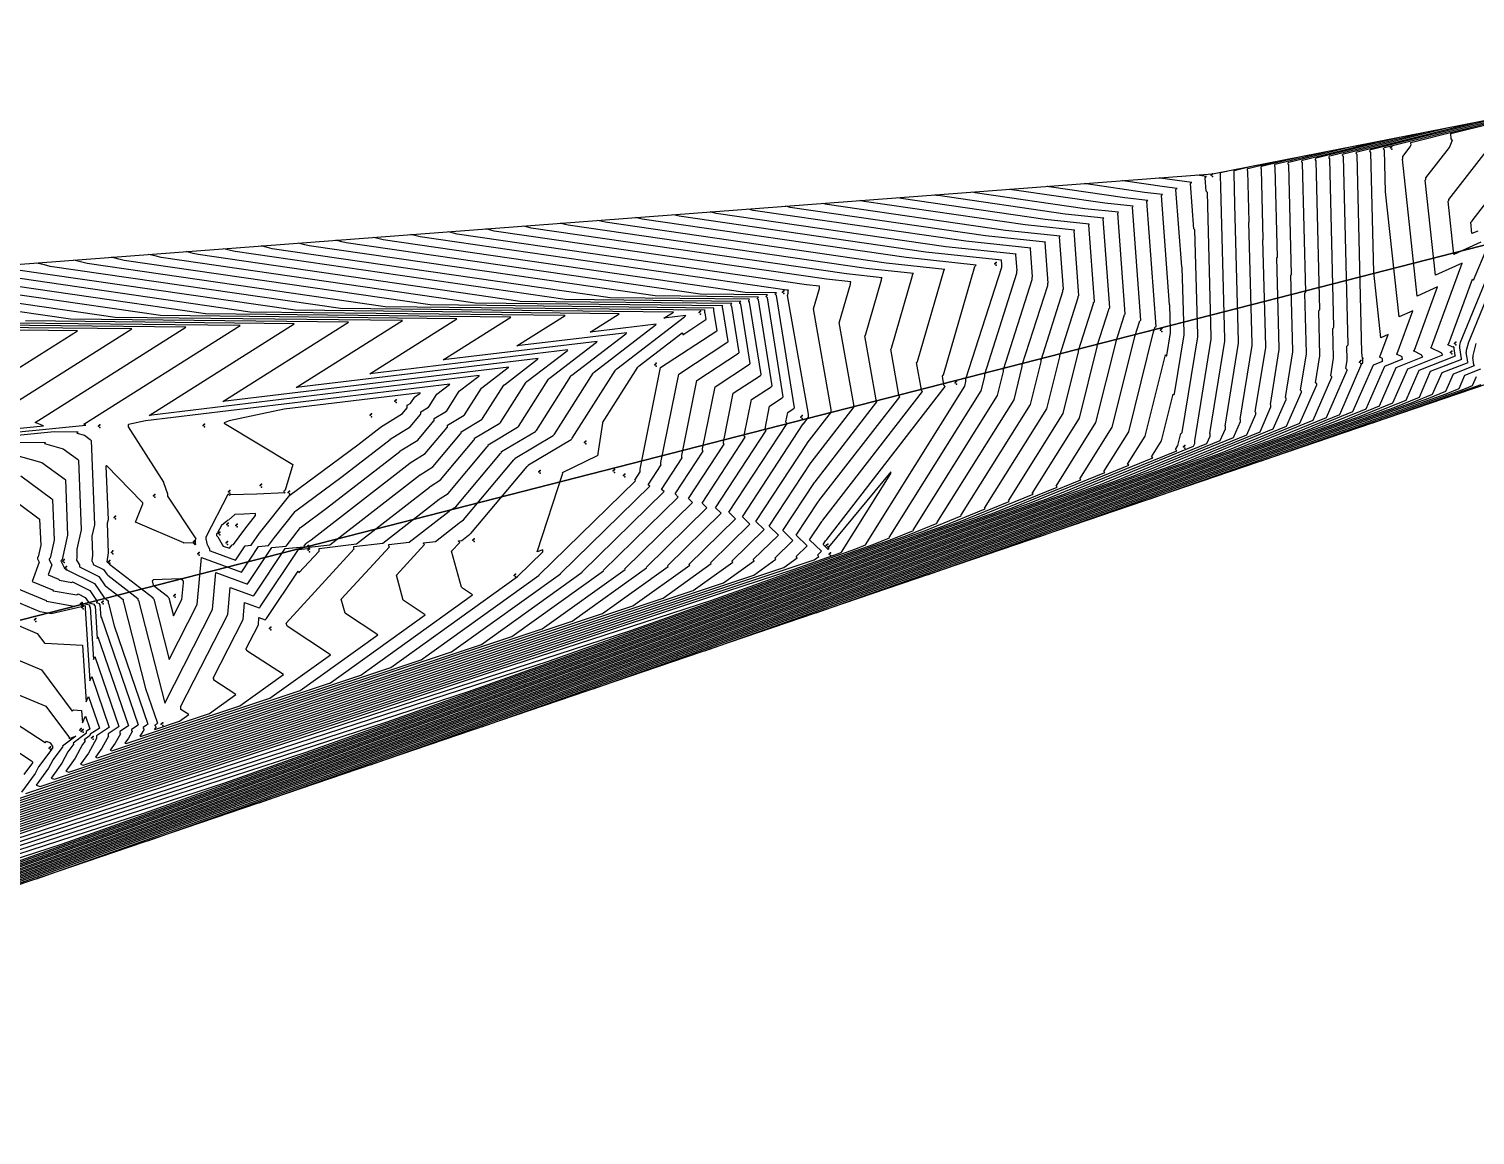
# Model space of a CAD drawing. Header units: metres. Extents: x 419582 to 423558, y 4805372 to 4807539.
# Drawn here: x 419815.3 to 420025.4, y 4805487.3 to 4805647.9 of the extents above; entities that cross this region are included whole.
import ezdxf

# ---------------------------------------------------------------- set-up
doc = ezdxf.new("R2010")
doc.units = ezdxf.units.M
for name, color, linetype in [('C-TINN', 4, 'Continuous'), ('C-TINN-BNDY', 110, 'Continuous'), ('C-TOPO-MAJR', 9, 'Continuous'), ('C-TOPO-MINR', 8, 'Continuous')]:
    doc.layers.add(name, color=color, linetype=linetype)

msp = doc.modelspace()

# ---------------------------------------------------------------- linework, layer by layer
at = {"color": 31, "lineweight": 30, "true_color": 0xffbd7a, "elevation": 1718.01}
msp.add_lwpolyline([(423449.83, 4807399.59), (423130.59, 4807500.11), (421950.92, 4806613), (421795.04, 4806430.99), (421305.02, 4806147.04), (421305.02, 4806147.04), (420630.08, 4805770.97), (419765.16, 4805549.54), (419617.36, 4805580.09)], dxfattribs=at)
at = {"layer": 'C-TINN', "color": 4, "linetype": 'Continuous', "lineweight": -3}
for p in [(420013.06, 4805630.64, 1542.53), (420013.16, 4805630.74, 1542.53), (420013.26, 4805630.84, 1542.53), (420013.26, 4805630.44, 1542.53), (419987.02, 4805626.66, 1529.42), (419987.12, 4805626.76, 1529.42), (419987.22, 4805626.86, 1529.42), (419987.22, 4805626.46, 1529.42), (419955.6, 4805613.8, 1514.65), (419955.7, 4805613.9, 1514.65), (419955.8, 4805614, 1514.65), (419955.8, 4805613.6, 1514.65), (419924.75, 4805609.66, 1507.86), (419924.85, 4805609.76, 1507.86), (419924.95, 4805609.86, 1507.86), (419924.95, 4805609.46, 1507.86), (419912.63, 4805606.7, 1498.5), (419912.73, 4805606.8, 1498.5), (419912.83, 4805606.9, 1498.5), (419912.83, 4805606.5, 1498.5), (419979.66, 4805604.18, 1525.37), (419979.76, 4805604.28, 1525.37), (419979.86, 4805604.38, 1525.37), (419979.86, 4805603.98, 1525.37), (420022.36, 4805602.23, 1545.4), (420022.46, 4805602.33, 1545.4), (420022.56, 4805602.43, 1545.4), (420022.56, 4805602.03, 1545.4), (420008.65, 4805599.63, 1539.9), (420008.75, 4805599.73, 1539.9), (420021.77, 4805600.91, 1544.44), (420021.87, 4805601.01, 1544.44), (420021.97, 4805601.11, 1544.44), (420021.97, 4805600.71, 1544.44), (419906.19, 4805599.14, 1499.76), (419906.29, 4805599.24, 1499.76), (419906.39, 4805599.34, 1499.76), (419906.39, 4805598.94, 1499.76), (420008.55, 4805599.53, 1539.9), (420008.75, 4805599.33, 1539.9), (419949.83, 4805596.53, 1514.5), (419949.93, 4805596.63, 1514.5), (419950.03, 4805596.73, 1514.5), (419950.03, 4805596.33, 1514.5), (419868.43, 4805593.84, 1488.19), (419868.53, 4805593.94, 1488.19), (419868.63, 4805594.04, 1488.19), (419868.63, 4805593.64, 1488.19), (419864.83, 4805591.79, 1488.11), (419864.93, 4805591.89, 1488.11), (419865.03, 4805591.99, 1488.11), (419865.03, 4805591.59, 1488.11), (419927.41, 4805591.54, 1507.72), (419927.51, 4805591.64, 1507.72), (419927.61, 4805591.74, 1507.72), (419927.61, 4805591.34, 1507.72), (419825.37, 4805590.22, 1490.33), (419825.47, 4805590.32, 1490.33), (419825.57, 4805590.42, 1490.33), (419825.57, 4805590.02, 1490.33), (419840.55, 4805590.31, 1489.12), (419840.65, 4805590.41, 1489.12), (419840.75, 4805590.51, 1489.12), (419840.75, 4805590.11, 1489.12), (419895.98, 4805587.84, 1498.76), (419896.08, 4805587.94, 1498.76), (419896.18, 4805588.04, 1498.76), (419896.18, 4805587.64, 1498.76), (419982.99, 4805587.21, 1528.34), (419983.09, 4805587.31, 1528.34), (419983.19, 4805587.41, 1528.34), (419983.19, 4805587.01, 1528.34), (419889.32, 4805583.57, 1498.86), (419889.42, 4805583.67, 1498.86), (419889.52, 4805583.77, 1498.86), (419889.52, 4805583.37, 1498.86), (419900.13, 4805583.71, 1499.32), (419900.23, 4805583.81, 1499.32), (419900.33, 4805583.91, 1499.32), (419900.33, 4805583.51, 1499.32), (419901.65, 4805583.06, 1499.27), (419901.75, 4805583.16, 1499.27), (419901.85, 4805583.26, 1499.27), (419901.85, 4805582.86, 1499.27), (419844.25, 4805580.69, 1489.09), (419844.35, 4805580.79, 1489.09), (419844.45, 4805580.89, 1489.09), (419848.85, 4805581.58, 1489.36), (419848.95, 4805581.68, 1489.36), (419849.05, 4805581.78, 1489.36), (419849.05, 4805581.38, 1489.36), (419853.12, 4805580.77, 1488.93), (419833.35, 4805580.11, 1490.19), (419833.45, 4805580.21, 1490.19), (419833.55, 4805580.31, 1490.19), (419833.55, 4805579.91, 1490.19), (419844.45, 4805580.49, 1489.09), (419852.92, 4805580.57, 1488.93), (419853.02, 4805580.67, 1488.93), (419853.12, 4805580.37, 1488.93), (419827.62, 4805576.94, 1489.56), (419827.72, 4805577.04, 1489.56), (419827.82, 4805577.14, 1489.56), (419827.82, 4805576.74, 1489.56), (419842.81, 4805574.62, 1487.79), (419842.91, 4805574.72, 1487.79), (419843.01, 4805574.82, 1487.79), (419843.01, 4805574.42, 1487.79), (419844.01, 4805575.94, 1487.88), (419844.11, 4805576.04, 1487.88), (419844.21, 4805576.14, 1487.88), (419844.21, 4805575.74, 1487.88), (419845.33, 4805575.79, 1487.5), (419845.43, 4805575.89, 1487.5), (419845.53, 4805575.99, 1487.5), (419845.53, 4805575.59, 1487.5), (419839.15, 4805573.43, 1490.03), (419839.25, 4805573.53, 1490.03), (419839.35, 4805573.63, 1490.03), (419839.35, 4805573.23, 1490.03), (419843.92, 4805573.25, 1487.67), (419844.02, 4805573.35, 1487.67), (419844.12, 4805573.45, 1487.67), (419844.12, 4805573.05, 1487.67), (419855.65, 4805572.7, 1492.18), (419855.75, 4805572.8, 1492.18), (419855.85, 4805572.9, 1492.18), (419855.85, 4805572.5, 1492.18), (419855.93, 4805572.29, 1493.73), (419856.03, 4805572.39, 1493.73), (419879.73, 4805573.66, 1498.41), (419879.83, 4805573.76, 1498.41), (419879.93, 4805573.86, 1498.41), (419879.93, 4805573.46, 1498.41), (419931.1, 4805572.88, 1514.24), (419931.2, 4805572.98, 1514.24), (419931.3, 4805573.08, 1514.24), (419931.3, 4805572.68, 1514.24), (419820.18, 4805570.63, 1492.82), (419820.28, 4805570.73, 1492.82), (419820.38, 4805570.83, 1492.82), (419820.38, 4805570.43, 1492.82), (419826.81, 4805570.52, 1489.9), (419826.91, 4805570.62, 1489.9), (419827.01, 4805570.72, 1489.9), (419827.01, 4805570.32, 1489.9), (419827.27, 4805571.89, 1489.78), (419827.37, 4805571.99, 1489.78), (419827.47, 4805572.09, 1489.78), (419827.47, 4805571.69, 1489.78), (419839.78, 4805571.68, 1489.84), (419839.88, 4805571.78, 1489.84), (419839.98, 4805571.88, 1489.84), (419839.98, 4805571.48, 1489.84), (419855.83, 4805572.19, 1493.73), (419856.03, 4805571.99, 1493.73), (419931.51, 4805571.62, 1513.54), (419931.61, 4805571.72, 1513.54), (419931.71, 4805571.82, 1513.54), (419931.71, 4805571.42, 1513.54), (419820.51, 4805569.65, 1492.94), (419820.61, 4805569.75, 1492.94), (419820.71, 4805569.85, 1492.94), (419820.71, 4805569.45, 1492.94), (419885.76, 4805568.54, 1498.91), (419885.86, 4805568.64, 1498.91), (419885.96, 4805568.74, 1498.91), (419885.96, 4805568.34, 1498.91), (419822.77, 4805564.42, 1495.71), (419822.87, 4805564.52, 1495.71), (419822.92, 4805563.88, 1497.44), (419822.97, 4805564.62, 1495.71), (419822.97, 4805564.22, 1495.71), (419823.02, 4805563.98, 1497.44), (419823.12, 4805564.08, 1497.44), (419825.84, 4805564.6, 1493.35), (419825.94, 4805564.7, 1493.35), (419826.04, 4805564.8, 1493.35), (419826.04, 4805564.4, 1493.35), (419836.32, 4805565.58, 1488.57), (419836.42, 4805565.68, 1488.57), (419836.52, 4805565.78, 1488.57), (419836.52, 4805565.38, 1488.57), (419816.06, 4805562.07, 1497.67), (419816.16, 4805562.17, 1497.67), (419816.26, 4805562.27, 1497.67), (419816.26, 4805561.87, 1497.67), (419823.12, 4805563.68, 1497.44), (419850.19, 4805560.85, 1494.72), (419850.29, 4805560.95, 1494.72), (419850.39, 4805561.05, 1494.72), (419850.39, 4805560.65, 1494.72), (419834.69, 4805547.15, 1491.45), (419822.67, 4805546.09, 1499.28), (419822.77, 4805546.19, 1499.28), (419822.87, 4805546.29, 1499.28), (419822.87, 4805545.89, 1499.28), (419822.96, 4805545.96, 1499.67), (419823.06, 4805546.06, 1499.67), (419823.16, 4805546.16, 1499.67), (419823.16, 4805545.76, 1499.67), (419824.47, 4805545.07, 1497.29), (419824.57, 4805545.17, 1497.29), (419834.49, 4805546.95, 1491.45), (419834.59, 4805547.05, 1491.45), (419834.69, 4805546.75, 1491.45), (419818.19, 4805543.45, 1501.11), (419818.29, 4805543.55, 1501.11), (419818.39, 4805543.65, 1501.11), (419818.39, 4805543.25, 1501.11), (419824.37, 4805544.97, 1497.29), (419824.57, 4805544.77, 1497.29)]:
    msp.add_point(p, dxfattribs=at)
at = {"layer": 'C-TINN-BNDY', "color": 110, "linetype": 'Continuous', "lineweight": -3, "flags": 128}
msp.add_lwpolyline([(420029.12, 4805597.02), (419709.39, 4805488.05), (419650.8, 4805487.27), (419650.8, 4805487.27), (419649.4, 4805487.73), (419632.17, 4805498.3), (419631.97, 4805498.5), (419603.66, 4805571.39), (419596.9, 4805589.66), (419600.88, 4805595.23), (419600.98, 4805595.33), (419601.08, 4805595.43), (419605.58, 4805596.63), (419616.57, 4805598.77), (419987.22, 4805626.86), (420067.42, 4805642.58)], dxfattribs=at)
at = {"layer": 'C-TOPO-MAJR', "color": 9, "linetype": 'Continuous', "lineweight": -3, "flags": 128}
for points, elevation in [([(419832.52, 4805530.02), (419998.47, 4805588.96), (420005.68, 4805591.91), (420008.92, 4805599.31), (420009.04, 4805599.36), (420009.04, 4805599.36), (420009.04, 4805599.76), (420009, 4805599.78), (420009, 4805599.78), (420009, 4805599.78), (420009.11, 4805600.08), (420009.01, 4805600.03), (420008.92, 4805600.9), (420008.23, 4805629.67), (420008.07, 4805629.83), (420008.07, 4805629.91), (420008.15, 4805629.99), (420008.23, 4805630.07), (420025.08, 4805634.28)], 1540), ([(419751.62, 4805502.44), (419985.85, 4805585.65), (419996.04, 4805589.81), (419997.92, 4805594.11), (419997.92, 4805594.28), (419997.8, 4805594.39), (419998.87, 4805601.03), (419998.87, 4805601.17), (419998.58, 4805612.12), (419998.63, 4805612.17), (419998.68, 4805612.23), (419998.3, 4805628.15), (419998.22, 4805628.24), (419998.22, 4805628.47), (419998.26, 4805628.51), (419998.3, 4805628.55), (420007.19, 4805630.77)], 1535), ([(420026.21, 4805616.93), (420022.26, 4805615.15), (420021.42, 4805622.88), (420021.49, 4805622.94), (420021.55, 4805623.01), (420021.55, 4805623.15), (420027.3, 4805630.56)], 1545), ([(419737.58, 4805498.62), (419973.24, 4805582.33), (419986.39, 4805587.71), (419986.86, 4805588.78), (419986.86, 4805589.12), (419986.83, 4805589.15), (419989, 4805602.56), (419989, 4805602.83), (419988.4, 4805624.97), (419988.41, 4805624.98), (419988.41, 4805624.98), (419988.37, 4805626.64), (419988.36, 4805626.64), (419988.36, 4805627.03), (419988.37, 4805627.03), (419988.37, 4805627.04), (419989.3, 4805627.27)], 1530), ([(419796.55, 4805520.73), (419960.62, 4805579.02), (419971.57, 4805583.49), (419971.42, 4805583.65), (419975.04, 4805589.41), (419978.65, 4805603.91), (419978.65, 4805603.93), (419978.84, 4805604.51), (419978.84, 4805604.52), (419978.93, 4805604.62), (419979.03, 4805604.71), (419977.68, 4805622.87), (419977.75, 4805622.94), (419977.82, 4805623.01), (419974.45, 4805623.37), (419963.46, 4805624.97), (419963.35, 4805625), (419963.18, 4805625.04)], 1525), ([(419770.13, 4805515.09), (419855.52, 4805542.85), (419948.01, 4805575.7), (419954.18, 4805578.22), (419954.09, 4805578.31), (419963.13, 4805592.71), (419965.02, 4805600.3), (419965.02, 4805600.5), (419967.71, 4805608.9), (419967.71, 4805609.1), (419967.76, 4805609.15), (419967.81, 4805609.2), (419967.11, 4805618.59), (419967.14, 4805618.62), (419967.18, 4805618.66), (419960.01, 4805619.43), (419936.59, 4805622.83), (419936.34, 4805622.89), (419935.99, 4805622.98)], 1520), ([(419785.72, 4805522.37), (419883.5, 4805554.89), (419914.49, 4805564.96), (419935.39, 4805572.39), (419936.79, 4805572.96), (419936.77, 4805572.98), (419951.22, 4805596), (419951.39, 4805596.69), (419951.39, 4805597.07), (419956.58, 4805613.29), (419956.58, 4805613.68), (419956.58, 4805613.68), (419956.59, 4805613.69), (419956.54, 4805614.3), (419956.54, 4805614.3), (419956.54, 4805614.3), (419945.57, 4805615.49), (419909.71, 4805620.69), (419909.34, 4805620.79), (419908.8, 4805620.92)], 1515), ([(419796.12, 4805527.55), (419916.16, 4805567.47), (419920.64, 4805570.67), (419920.49, 4805570.83), (419924.15, 4805574.41), (419922.82, 4805575.71), (419928.83, 4805584.88), (419928.87, 4805584.92), (419928.9, 4805584.95), (419935.15, 4805593.02), (419935.08, 4805593.09), (419935.08, 4805593.35), (419932.97, 4805605.29), (419933, 4805605.33), (419933.03, 4805605.36), (419934.61, 4805610.83), (419934.61, 4805611.1), (419934.64, 4805611.13), (419934.67, 4805611.16), (419931.13, 4805611.55), (419882.83, 4805618.55), (419882.34, 4805618.68), (419881.62, 4805618.86)], 1510), ([(419806.51, 4805532.72), (419894.2, 4805561.88), (419905, 4805569.62), (419904.92, 4805569.71), (419913.76, 4805578.35), (419913.05, 4805579.04), (419919.32, 4805588.61), (419919.18, 4805588.75), (419919.18, 4805588.87), (419920.23, 4805594.07), (419923.11, 4805595.95), (419923.18, 4805596.02), (419923.25, 4805596.09), (419921.25, 4805608.56), (419921.11, 4805608.69), (419921.11, 4805608.82), (419921.18, 4805608.89), (419921.25, 4805608.96), (419906.25, 4805609.12), (419855.96, 4805616.41), (419855.33, 4805616.57), (419854.43, 4805616.8)], 1505), ([(419812.48, 4805551.72), (419817.7, 4805549.53), (419820.99, 4805545.13), (419821.11, 4805545.01), (419821.11, 4805544.85), (419822.07, 4805545.18), (419820.13, 4805543.75), (419820.19, 4805543.69), (419818.78, 4805541.82), (419818.08, 4805540.53), (419816.33, 4805538.09), (419816.91, 4805537.9), (419872.24, 4805556.3), (419889.37, 4805568.57), (419889.35, 4805568.58), (419903.37, 4805582.29), (419903.28, 4805582.37), (419904.08, 4805583.59), (419904.06, 4805583.61), (419904.06, 4805583.98), (419907.02, 4805598.72), (419915.2, 4805604.07), (419915.22, 4805604.08), (419915.23, 4805604.1), (419914.77, 4805606.97), (419914.74, 4805607.01), (419914.74, 4805607.34), (419914.76, 4805607.36), (419914.77, 4805607.37), (419873.57, 4805607.82), (419829.08, 4805614.27), (419828.33, 4805614.47), (419827.24, 4805614.74)], 1500), ([(419913.43, 4805557.59), (420011.08, 4805592.28), (420015.33, 4805594.01), (420017.23, 4805598.37), (420022.49, 4805600.44), (420022.47, 4805600.46), (420022.31, 4805601.48), (420022.31, 4805601.65), (420022.2, 4805601.76), (420022.16, 4805601.72), (420022.11, 4805601.68), (420021.37, 4805602.05), (420021.46, 4805602.14), (420021.56, 4805602.23), (420024.98, 4805611.55), (420025.11, 4805611.42), (420027.21, 4805616.34)], 1545), ([(419810.98, 4805581.03), (419816.76, 4805576.78), (419816.81, 4805576.72), (419816.97, 4805572.93), (419816.58, 4805571.25), (419816.53, 4805571.21), (419816.49, 4805571.16), (419816.49, 4805570.94), (419816.74, 4805570.48), (419815.75, 4805567.64), (419818.66, 4805566.44), (419818.77, 4805566.32), (419822.24, 4805565.71), (419822.32, 4805565.78), (419822.39, 4805565.86), (419823.44, 4805565.34), (419823.89, 4805564.67), (419823.86, 4805564.64), (419823.83, 4805564.61), (419824.74, 4805564.39), (419824.74, 4805564.23), (419824.86, 4805564.11), (419825.16, 4805559.36), (419825.29, 4805559.64), (419829.71, 4805546.72), (419829.65, 4805546.67), (419829.6, 4805546.61), (419828.46, 4805545.87), (419828.46, 4805545.62), (419828.54, 4805545.55), (419827.79, 4805544.17), (419827.07, 4805543.15), (419827.31, 4805543.08), (419850.28, 4805550.71), (419859.09, 4805557.02), (419852.77, 4805561.16), (419852.75, 4805561.18), (419852.63, 4805561.62), (419862.52, 4805572.39), (419862.46, 4805572.44), (419862.46, 4805572.73), (419866.66, 4805573.24), (419874.86, 4805579.6), (419874.93, 4805579.66), (419875, 4805579.73), (419876.16, 4805580.46), (419881.84, 4805587.21), (419881.9, 4805587.28), (419881.96, 4805587.34), (419881.96, 4805587.49), (419886.25, 4805590.05), (419886.32, 4805590.11), (419886.38, 4805590.17), (419890.74, 4805597.04), (419890.8, 4805597.1), (419890.86, 4805597.16), (419897.69, 4805602.4), (419897.76, 4805602.47), (419897.83, 4805602.53), (419875.45, 4805599.84), (419885.28, 4805606.04), (419840.89, 4805606.53), (419802.2, 4805612.14)], 1495), ([(419708.39, 4805578.87), (419823.54, 4805590.38), (419823.24, 4805590.51), (419845.93, 4805604.82), (419808.2, 4805605.23)], 1490), ([(419994.33, 4805585.16), (420023.7, 4805595.59), (420024.97, 4805596.12), (420025.54, 4805597.43)], 1550)]:
    msp.add_lwpolyline(points, dxfattribs=dict(at, elevation=elevation))
at = {"layer": 'C-TOPO-MAJR', "color": 9, "linetype": 'Continuous', "lineweight": -3, "elevation": 1490, "flags": 128}
msp.add_lwpolyline([(419874.52, 4805594.85), (419874.54, 4805594.87), (419876.35, 4805596.26), (419876.37, 4805596.28), (419876.39, 4805596.3), (419832.21, 4805590.98), (419829.71, 4805590.44), (419829.68, 4805590.42), (419829.66, 4805590.39), (419829.66, 4805590.1), (419834.79, 4805582.09), (419834.83, 4805582.05), (419835.4, 4805580.38), (419835.4, 4805580.04), (419839.51, 4805573.86), (419839.4, 4805573.65), (419839.4, 4805573.64), (419839.4, 4805573.64), (419839.4, 4805573.25), (419839.45, 4805573.02), (419839.43, 4805573), (419839.42, 4805572.99), (419839.25, 4805573.15), (419839.1, 4805573.27), (419837.75, 4805573.22), (419837.75, 4805573.27), (419830.73, 4805576.29), (419831.82, 4805578.95), (419831.82, 4805579.07), (419831.68, 4805579.21), (419826.53, 4805584.5), (419826.49, 4805584.46), (419826.45, 4805584.41), (419826.76, 4805576.62), (419826.64, 4805576.12), (419826.77, 4805571.81), (419826.59, 4805570.53), (419826.61, 4805570.5), (419826.61, 4805570.48), (419826.74, 4805570.42), (419826.79, 4805570.35), (419826.98, 4805570.16), (419833.24, 4805565.35), (419833.24, 4805565.23), (419833.38, 4805565.09), (419835.61, 4805556.33), (419839.7, 4805564.33), (419840.31, 4805571.13), (419846.13, 4805569.02), (419846.16, 4805569.05), (419846.19, 4805569.08), (419848.62, 4805572.72), (419850.08, 4805572.87), (419850.94, 4805574.05), (419853.95, 4805577.84), (419853.99, 4805577.88), (419854.02, 4805577.91), (419860.77, 4805582.91), (419867.73, 4805588.3), (419867.75, 4805588.32), (419867.76, 4805588.34), (419870.63, 4805590.14), (419872.14, 4805591.93), (419872.16, 4805591.95), (419872.17, 4805591.97), (419872.17, 4805592.3), (419873.31, 4805592.98), (419873.33, 4805593), (419873.35, 4805593.01), (419874.51, 4805594.84), (419874.52, 4805594.85)], close=True, dxfattribs=at)
at = {"layer": 'C-TOPO-MINR', "color": 8, "linetype": 'Continuous', "lineweight": -3, "flags": 128}
for points, elevation in [([(419864.89, 4805541.05), (420003.51, 4805590.29), (420009.54, 4805592.75), (420012.24, 4805598.93), (420014.86, 4805599.97), (420014.77, 4805600.06), (420014.77, 4805600.28), (420013.95, 4805600.68), (420013.98, 4805600.72), (420014.02, 4805600.76), (420016.31, 4805606.98), (420014.31, 4805606.08), (420012.35, 4805624.25), (420012.21, 4805630.28), (420012.02, 4805630.47), (420012.02, 4805630.49), (420012.11, 4805630.58), (420012.21, 4805630.68), (420032.24, 4805635.68)], 1542), ([(419881.07, 4805546.56), (420006.04, 4805590.95), (420011.47, 4805593.17), (420013.9, 4805598.75), (420017.78, 4805600.27), (420017.64, 4805600.41), (420017.64, 4805600.54), (420016.42, 4805601.14), (420016.48, 4805601.2), (420016.53, 4805601.25), (420019.9, 4805610.43), (420016.96, 4805609.1), (420014.81, 4805629), (420014.83, 4805629.01), (420014.84, 4805629.03), (420014.84, 4805629.38), (420015.93, 4805630.79), (420016.06, 4805631.1), (420016.07, 4805631.11), (420016.08, 4805631.12), (420016.01, 4805631.2), (420016, 4805631.43), (420035.82, 4805636.39)], 1543), ([(419897.25, 4805552.08), (420008.56, 4805591.62), (420013.4, 4805593.59), (420015.57, 4805598.56), (420020.69, 4805600.58), (420020.51, 4805600.76), (420020.51, 4805600.8), (420018.9, 4805601.59), (420018.97, 4805601.67), (420019.04, 4805601.74), (420023.5, 4805613.88), (420019.61, 4805612.13), (420018.12, 4805625.94), (420018.16, 4805625.98), (420018.2, 4805626.02), (420018.2, 4805626.26), (420021.62, 4805630.68), (420022.02, 4805631.66), (420022.05, 4805631.69), (420022.07, 4805631.71), (420021.87, 4805631.96), (420021.82, 4805632.7), (420039.4, 4805637.09)], 1544), ([(419816.34, 4805524.5), (419995.94, 4805588.3), (420003.75, 4805591.49), (420006.76, 4805598.37), (420006.76, 4805598.4), (420006.58, 4805598.59), (420006.77, 4805599.81), (420006.77, 4805599.83), (420006.72, 4805601.84), (420006.81, 4805601.93), (420006.9, 4805602.03), (420006.25, 4805629.37), (420006.1, 4805629.51), (420006.1, 4805629.62), (420006.18, 4805629.7), (420006.25, 4805629.77), (420021.5, 4805633.58)], 1539), ([(419848.71, 4805535.53), (420000.99, 4805589.63), (420007.61, 4805592.33), (420010.58, 4805599.12), (420011.95, 4805599.66), (420011.9, 4805599.71), (420011.9, 4805600.02), (420011.47, 4805600.23), (420011.49, 4805600.25), (420011.51, 4805600.27), (420012.71, 4805603.53), (420011.66, 4805603.06), (420010.64, 4805612.57), (420010.22, 4805629.98), (420010.04, 4805630.15), (420010.04, 4805630.2), (420010.13, 4805630.29), (420010.22, 4805630.38), (420028.66, 4805634.98)], 1541), ([(419767.8, 4805507.96), (419988.37, 4805586.31), (419997.97, 4805590.23), (420000.13, 4805595.17), (420000.13, 4805595.31), (419999.99, 4805595.44), (420000.85, 4805600.72), (420000.85, 4805600.83), (420000.61, 4805609.55), (420000.68, 4805609.61), (420000.74, 4805609.68), (420000.29, 4805628.46), (420000.19, 4805628.56), (420000.19, 4805628.76), (420000.24, 4805628.81), (420000.29, 4805628.86), (420010.77, 4805631.48)], 1536), ([(419783.98, 4805513.47), (419990.9, 4805586.97), (419999.9, 4805590.65), (420002.34, 4805596.24), (420002.34, 4805596.34), (420002.19, 4805596.49), (420002.82, 4805600.42), (420002.82, 4805600.5), (420002.65, 4805606.98), (420002.72, 4805607.05), (420002.79, 4805607.13), (420002.28, 4805628.76), (420002.16, 4805628.88), (420002.16, 4805629.05), (420002.22, 4805629.1), (420002.28, 4805629.16), (420014.35, 4805632.18)], 1537), ([(419800.16, 4805518.99), (419993.42, 4805587.64), (420001.82, 4805591.07), (420004.55, 4805597.31), (420004.55, 4805597.37), (420004.38, 4805597.54), (420004.8, 4805600.11), (420004.8, 4805600.16), (420004.68, 4805604.41), (420004.76, 4805604.49), (420004.85, 4805604.58), (420004.26, 4805629.06), (420004.13, 4805629.2), (420004.13, 4805629.33), (420004.2, 4805629.4), (420004.26, 4805629.46), (420017.93, 4805632.88)], 1538), ([(419719.26, 4805491.41), (419980.81, 4805584.32), (419992.18, 4805588.97), (419993.49, 4805591.98), (419993.49, 4805592.22), (419993.41, 4805592.3), (419994.93, 4805601.64), (419994.93, 4805601.83), (419994.51, 4805617.26), (419994.54, 4805617.29), (419994.57, 4805617.33), (419994.33, 4805627.55), (419994.28, 4805627.6), (419994.28, 4805627.89), (419994.3, 4805627.92), (419994.33, 4805627.95), (420000.03, 4805629.37)], 1533), ([(419735.44, 4805496.93), (419983.33, 4805584.99), (419994.11, 4805589.39), (419995.7, 4805593.04), (419995.7, 4805593.25), (419995.61, 4805593.34), (419996.9, 4805601.34), (419996.9, 4805601.5), (419996.54, 4805614.69), (419996.59, 4805614.73), (419996.63, 4805614.78), (419996.32, 4805627.85), (419996.25, 4805627.92), (419996.25, 4805628.18), (419996.28, 4805628.22), (419996.32, 4805628.25), (420003.61, 4805630.07)], 1534), ([(420025.75, 4805618.55), (420024.9, 4805618.17), (420024.73, 4805619.82), (420024.82, 4805619.91), (420024.91, 4805620), (420024.91, 4805620.03), (420032.99, 4805630.45)], 1546), ([(419713.99, 4805489.77), (419978.28, 4805583.66), (419990.25, 4805588.55), (419991.28, 4805590.91), (419991.28, 4805591.18), (419991.22, 4805591.25), (419992.95, 4805601.95), (419992.95, 4805602.17), (419992.47, 4805619.83), (419992.5, 4805619.85), (419992.52, 4805619.88), (419992.34, 4805627.24), (419992.31, 4805627.28), (419992.31, 4805627.6), (419992.32, 4805627.62), (419992.34, 4805627.64), (419996.45, 4805628.67)], 1532), ([(419725.78, 4805494.2), (419975.76, 4805583), (419988.32, 4805588.13), (419989.07, 4805589.84), (419989.07, 4805590.15), (419989.03, 4805590.2), (419990.98, 4805602.26), (419990.98, 4805602.5), (419990.44, 4805622.4), (419990.45, 4805622.42), (419990.47, 4805622.43), (419990.36, 4805626.94), (419990.33, 4805626.96), (419990.33, 4805627.32), (419990.35, 4805627.33), (419990.36, 4805627.34), (419992.87, 4805627.97)], 1531), ([(419749.37, 4805503.04), (419970.71, 4805581.67), (419984.46, 4805587.29), (419984.65, 4805587.71), (419984.65, 4805588.09), (419984.64, 4805588.1), (419987.03, 4805602.87), (419987.03, 4805603.17), (419986.46, 4805624.17), (419986.28, 4805624.35), (419986.13, 4805626.3), (419986.23, 4805626.4), (419986.33, 4805626.49), (419986.01, 4805626.53), (419984.96, 4805626.68), (419984.95, 4805626.68), (419984.94, 4805626.69)], 1529), ([(419761.17, 4805507.47), (419968.19, 4805581.01), (419982.01, 4805586.65), (419981.81, 4805586.85), (419982.18, 4805587.43), (419982.61, 4805589.15), (419982.63, 4805589.13), (419982.72, 4805589.22), (419982.81, 4805589.31), (419985.05, 4805603.17), (419985.05, 4805603.5), (419984.64, 4805618.72), (419984.51, 4805618.85), (419984.02, 4805625.44), (419984.11, 4805625.53), (419984.2, 4805625.62), (419983.12, 4805625.74), (419979.59, 4805626.25), (419979.55, 4805626.26), (419979.5, 4805626.27)], 1528), ([(419772.96, 4805511.89), (419965.67, 4805580.34), (419978.53, 4805585.6), (419978.35, 4805585.78), (419979.8, 4805588.09), (419981.49, 4805594.87), (419981.58, 4805594.78), (419981.63, 4805594.83), (419981.69, 4805594.89), (419983.08, 4805603.48), (419983.08, 4805603.84), (419982.82, 4805613.27), (419982.74, 4805613.35), (419981.9, 4805624.59), (419981.99, 4805624.67), (419982.07, 4805624.75), (419980.23, 4805624.95), (419974.21, 4805625.82), (419974.15, 4805625.84), (419974.06, 4805625.86)], 1527), ([(419784.75, 4805516.31), (419963.15, 4805579.68), (419975.05, 4805584.55), (419974.88, 4805584.71), (419977.42, 4805588.75), (419980.37, 4805600.58), (419980.52, 4805600.42), (419980.55, 4805600.44), (419980.57, 4805600.47), (419981.1, 4805603.79), (419981.1, 4805604.17), (419981, 4805607.81), (419980.97, 4805607.85), (419979.79, 4805623.73), (419979.87, 4805623.81), (419979.94, 4805623.88), (419977.34, 4805624.16), (419968.84, 4805625.4), (419968.75, 4805625.42), (419968.62, 4805625.45)], 1526), ([(419755.42, 4805508.54), (419820.14, 4805529.58), (419955.58, 4805577.69), (419964.62, 4805581.38), (419964.49, 4805581.51), (419970.27, 4805590.73), (419973.2, 4805602.47), (419973.2, 4805602.56), (419974.38, 4805606.26), (419974.38, 4805606.35), (419974.46, 4805606.43), (419974.54, 4805606.51), (419973.45, 4805621.16), (419973.51, 4805621.21), (419973.56, 4805621.27), (419968.68, 4805621.8), (419952.71, 4805624.11), (419952.55, 4805624.16), (419952.31, 4805624.21)], 1523), ([(419760.33, 4805510.72), (419831.93, 4805534), (419953.05, 4805577.03), (419961.14, 4805580.33), (419961.02, 4805580.45), (419967.89, 4805591.39), (419970.47, 4805601.75), (419970.47, 4805601.87), (419972.16, 4805607.14), (419972.16, 4805607.27), (419972.23, 4805607.34), (419972.3, 4805607.4), (419971.34, 4805620.3), (419971.39, 4805620.35), (419971.44, 4805620.4), (419965.79, 4805621.01), (419947.34, 4805623.69), (419947.15, 4805623.73), (419946.87, 4805623.8)], 1522), ([(419765.23, 4805512.9), (419843.73, 4805538.43), (419950.53, 4805576.37), (419957.66, 4805579.28), (419957.56, 4805579.38), (419965.51, 4805592.05), (419967.75, 4805601.02), (419967.75, 4805601.18), (419969.93, 4805608.02), (419969.93, 4805608.18), (419969.99, 4805608.24), (419970.05, 4805608.3), (419969.22, 4805619.44), (419969.27, 4805619.49), (419969.31, 4805619.53), (419962.9, 4805620.22), (419941.96, 4805623.26), (419941.74, 4805623.31), (419941.43, 4805623.39)], 1521), ([(419808.34, 4805525.16), (419958.1, 4805578.36), (419968.09, 4805582.44), (419967.95, 4805582.58), (419972.65, 4805590.07), (419975.93, 4805603.19), (419975.93, 4805603.24), (419976.61, 4805605.38), (419976.61, 4805605.43), (419976.7, 4805605.52), (419976.79, 4805605.61), (419975.56, 4805622.01), (419975.63, 4805622.08), (419975.69, 4805622.14), (419971.57, 4805622.59), (419958.09, 4805624.54), (419957.95, 4805624.58), (419957.75, 4805624.63)], 1524), ([(419775.03, 4805517.27), (419867.31, 4805547.27), (419945.49, 4805575.04), (419950.7, 4805577.17), (419950.63, 4805577.25), (419960.75, 4805593.36), (419962.3, 4805599.58), (419962.3, 4805599.81), (419965.48, 4805609.78), (419965.48, 4805610.02), (419965.52, 4805610.06), (419965.56, 4805610.1), (419964.99, 4805617.73), (419965.02, 4805617.76), (419965.05, 4805617.79), (419957.12, 4805618.64), (419931.21, 4805622.4), (419930.94, 4805622.47), (419930.56, 4805622.57)], 1519), ([(419781.56, 4805520.3), (419817.46, 4805532.24), (419890.9, 4805556.12), (419940.44, 4805573.71), (419943.75, 4805575.06), (419943.7, 4805575.11), (419955.98, 4805594.68), (419956.84, 4805598.14), (419956.84, 4805598.44), (419961.03, 4805611.53), (419961.03, 4805611.85), (419961.05, 4805611.87), (419961.07, 4805611.89), (419960.77, 4805616.01), (419960.78, 4805616.03), (419960.8, 4805616.05), (419951.35, 4805617.07), (419920.46, 4805621.55), (419920.14, 4805621.63), (419919.68, 4805621.74)], 1517), ([(419783.64, 4805521.34), (419850.48, 4805543.56), (419902.7, 4805560.54), (419937.92, 4805573.05), (419940.27, 4805574.01), (419940.23, 4805574.04), (419953.6, 4805595.34), (419954.12, 4805597.41), (419954.12, 4805597.76), (419958.8, 4805612.41), (419958.8, 4805612.76), (419958.82, 4805612.78), (419958.83, 4805612.79), (419958.65, 4805615.16), (419958.66, 4805615.17), (419958.67, 4805615.18), (419948.46, 4805616.28), (419915.08, 4805621.12), (419914.74, 4805621.21), (419914.24, 4805621.33)], 1516), ([(419784.43, 4805520.91), (419879.11, 4805551.69), (419942.96, 4805574.38), (419947.22, 4805576.12), (419947.16, 4805576.18), (419958.37, 4805594.02), (419959.57, 4805598.86), (419959.57, 4805599.13), (419963.26, 4805610.66), (419963.26, 4805610.93), (419963.29, 4805610.96), (419963.32, 4805610.99), (419962.88, 4805616.87), (419962.9, 4805616.89), (419962.93, 4805616.92), (419954.24, 4805617.86), (419925.83, 4805621.97), (419925.54, 4805622.05), (419925.12, 4805622.15)], 1518), ([(419787.8, 4805523.41), (419916.52, 4805566.21), (419926.28, 4805569.39), (419932.87, 4805571.72), (419933.31, 4805571.9), (419933.3, 4805571.91), (419940.49, 4805583.36), (419940.49, 4805583.56), (419931.44, 4805572.65), (419931.44, 4805572.39), (419931.41, 4805572.35), (419931.37, 4805572.32), (419931.24, 4805572.45), (419930.63, 4805573.04), (419930.97, 4805573.56), (419931.07, 4805573.66), (419931.16, 4805573.75), (419948.38, 4805595.96), (419948.19, 4805596.15), (419948.19, 4805596.18), (419947.96, 4805597.5), (419948.05, 4805597.6), (419948.14, 4805597.69), (419952.67, 4805613.38), (419952.67, 4805613.42), (419952.76, 4805613.51), (419952.85, 4805613.6), (419942.68, 4805614.7), (419904.33, 4805620.26), (419903.94, 4805620.37), (419903.37, 4805620.51)], 1514), ([(419789.88, 4805524.44), (419929.34, 4805570.82), (419930.02, 4805571.31), (419929.83, 4805571.5), (419930.39, 4805572.05), (419928.68, 4805573.71), (419930.44, 4805576.39), (419930.52, 4805576.47), (419930.6, 4805576.55), (419945.07, 4805595.23), (419944.91, 4805595.38), (419944.91, 4805595.47), (419944.21, 4805599.45), (419944.29, 4805599.53), (419944.36, 4805599.61), (419948.15, 4805612.75), (419948.15, 4805612.84), (419948.23, 4805612.92), (419948.3, 4805612.99), (419939.8, 4805613.91), (419898.96, 4805619.84), (419898.54, 4805619.94), (419897.93, 4805620.09)], 1513), ([(419791.96, 4805525.48), (419924.95, 4805569.7), (419926.89, 4805571.1), (419926.72, 4805571.27), (419928.31, 4805572.83), (419926.72, 4805574.37), (419929.9, 4805579.22), (419929.97, 4805579.29), (419930.03, 4805579.35), (419941.76, 4805594.49), (419941.64, 4805594.62), (419941.64, 4805594.76), (419940.46, 4805601.4), (419940.52, 4805601.46), (419940.59, 4805601.52), (419943.64, 4805612.11), (419943.64, 4805612.26), (419943.7, 4805612.32), (419943.76, 4805612.38), (419936.91, 4805613.12), (419893.58, 4805619.41), (419893.14, 4805619.52), (419892.49, 4805619.68)], 1512), ([(419794.04, 4805526.51), (419920.55, 4805568.58), (419923.77, 4805570.89), (419923.6, 4805571.05), (419926.23, 4805573.62), (419924.77, 4805575.04), (419929.37, 4805582.05), (419929.42, 4805582.1), (419929.47, 4805582.15), (419938.46, 4805593.75), (419938.36, 4805593.85), (419938.36, 4805594.06), (419936.72, 4805603.35), (419936.76, 4805603.39), (419936.81, 4805603.44), (419939.12, 4805611.47), (419939.12, 4805611.68), (419939.17, 4805611.73), (419939.22, 4805611.77), (419934.02, 4805612.34), (419888.21, 4805618.98), (419887.74, 4805619.1), (419887.05, 4805619.27)], 1511), ([(419798.2, 4805528.58), (419911.77, 4805566.35), (419917.51, 4805570.46), (419917.37, 4805570.6), (419922.07, 4805575.2), (419920.86, 4805576.37), (419928.3, 4805587.72), (419928.31, 4805587.74), (419928.33, 4805587.76), (419931.84, 4805592.28), (419931.8, 4805592.32), (419931.8, 4805592.64), (419929.22, 4805607.24), (419929.24, 4805607.26), (419929.26, 4805607.27), (419930.1, 4805610.19), (419930.1, 4805610.52), (419930.11, 4805610.54), (419930.13, 4805610.56), (419928.24, 4805610.76), (419877.46, 4805618.12), (419876.93, 4805618.26), (419876.18, 4805618.44)], 1509), ([(419800.28, 4805529.62), (419907.38, 4805565.23), (419914.39, 4805570.25), (419914.26, 4805570.38), (419920, 4805575.98), (419918.91, 4805577.04), (419927.76, 4805590.55), (419927.76, 4805590.55), (419927.77, 4805590.56), (419928.54, 4805591.55), (419928.53, 4805591.55), (419928.53, 4805591.94), (419925.47, 4805609.19), (419925.48, 4805609.19), (419925.48, 4805609.19), (419925.58, 4805609.55), (419925.58, 4805609.94), (419925.58, 4805609.94), (419925.59, 4805609.95), (419925.35, 4805609.97), (419872.08, 4805617.7), (419871.53, 4805617.84), (419870.74, 4805618.03)], 1508), ([(419802.36, 4805530.65), (419902.99, 4805564.12), (419911.26, 4805570.04), (419911.15, 4805570.15), (419917.92, 4805576.77), (419916.95, 4805577.71), (419925.42, 4805590.62), (419925.23, 4805590.8), (419925.23, 4805590.83), (419925.51, 4805592.21), (419926.27, 4805592.71), (419926.36, 4805592.8), (419926.46, 4805592.89), (419923.84, 4805609.19), (419923.65, 4805609.37), (419923.65, 4805609.41), (419923.75, 4805609.5), (419923.84, 4805609.59), (419919.33, 4805609.64), (419866.71, 4805617.27), (419866.13, 4805617.42), (419865.3, 4805617.62)], 1507), ([(419804.44, 4805531.69), (419898.59, 4805563), (419908.13, 4805569.83), (419908.03, 4805569.93), (419915.84, 4805577.56), (419915, 4805578.37), (419922.37, 4805589.61), (419922.21, 4805589.77), (419922.21, 4805589.85), (419922.87, 4805593.14), (419924.69, 4805594.33), (419924.77, 4805594.41), (419924.85, 4805594.49), (419922.54, 4805608.87), (419922.38, 4805609.03), (419922.38, 4805609.11), (419922.46, 4805609.19), (419922.54, 4805609.27), (419912.79, 4805609.38), (419861.33, 4805616.84), (419860.73, 4805617), (419859.86, 4805617.21)], 1506), ([(419807.15, 4805558.99), (419817.08, 4805554.83), (419821.56, 4805548.83), (419821.64, 4805548.92), (419821.72, 4805549), (419822.91, 4805548.94), (419823.02, 4805547.15), (419823.47, 4805548.09), (419824.1, 4805546.24), (419824.09, 4805546.23), (419824.08, 4805546.22), (419823.56, 4805545.88), (419823.56, 4805545.59), (419823.53, 4805545.57), (419823.5, 4805545.54), (419821.69, 4805544.2), (419821.8, 4805544.09), (419820.92, 4805542.91), (419820.03, 4805541.26), (419818.47, 4805539.1), (419818.99, 4805538.93), (419867.85, 4805555.18), (419886.24, 4805568.36), (419886.24, 4805568.36), (419889.93, 4805571.97), (419889.93, 4805572.27), (419889.11, 4805571.98), (419892.81, 4805583.41), (419892.75, 4805583.47), (419897.87, 4805585.96), (419897.92, 4805586), (419897.96, 4805586.04), (419897.96, 4805586.27), (419898.63, 4805590.66), (419898.58, 4805590.7), (419903.72, 4805598.8), (419903.82, 4805598.9), (419903.91, 4805598.99), (419910.15, 4805603.78), (419910.27, 4805603.66), (419910.27, 4805603.5), (419913.62, 4805605.69), (419913.63, 4805605.69), (419913.63, 4805605.7), (419913.48, 4805606.66), (419913.47, 4805606.67), (419913.47, 4805607.05), (419913.47, 4805607.05), (419913.48, 4805607.06), (419867.03, 4805607.56), (419823.71, 4805613.85), (419822.93, 4805614.05), (419821.8, 4805614.32)], 1499), ([(419808.59, 4805533.76), (419889.81, 4805560.77), (419901.88, 4805569.41), (419901.81, 4805569.48), (419911.68, 4805579.13), (419911.09, 4805579.71), (419916.27, 4805587.61), (419916.16, 4805587.72), (419916.16, 4805587.89), (419917.59, 4805595), (419921.53, 4805597.58), (419921.59, 4805597.64), (419921.65, 4805597.7), (419919.95, 4805608.24), (419919.83, 4805608.36), (419919.83, 4805608.52), (419919.89, 4805608.58), (419919.95, 4805608.64), (419899.72, 4805608.86), (419850.58, 4805615.99), (419849.93, 4805616.15), (419848.99, 4805616.38)], 1504), ([(419810.67, 4805534.79), (419885.42, 4805559.65), (419898.75, 4805569.2), (419898.69, 4805569.26), (419909.6, 4805579.92), (419909.14, 4805580.37), (419913.22, 4805586.6), (419913.13, 4805586.69), (419913.13, 4805586.91), (419914.95, 4805595.93), (419919.95, 4805599.2), (419919.99, 4805599.25), (419920.04, 4805599.3), (419918.66, 4805607.92), (419918.56, 4805608.02), (419918.56, 4805608.23), (419918.61, 4805608.28), (419918.66, 4805608.32), (419893.18, 4805608.6), (419845.21, 4805615.56), (419844.53, 4805615.73), (419843.55, 4805615.97)], 1503), ([(419812.75, 4805535.83), (419881.03, 4805558.53), (419895.62, 4805568.99), (419895.58, 4805569.03), (419907.52, 4805580.71), (419907.18, 4805581.04), (419910.17, 4805585.6), (419910.11, 4805585.66), (419910.11, 4805585.94), (419912.31, 4805596.86), (419918.36, 4805600.82), (419918.4, 4805600.86), (419918.44, 4805600.9), (419917.36, 4805607.61), (419917.29, 4805607.68), (419917.29, 4805607.93), (419917.32, 4805607.97), (419917.36, 4805608.01), (419886.64, 4805608.34), (419839.83, 4805615.13), (419839.13, 4805615.31), (419838.11, 4805615.56)], 1502), ([(419814.83, 4805536.86), (419876.63, 4805557.42), (419892.5, 4805568.78), (419892.47, 4805568.81), (419905.45, 4805581.5), (419905.23, 4805581.71), (419907.12, 4805584.6), (419907.08, 4805584.64), (419907.08, 4805584.96), (419909.66, 4805597.79), (419916.78, 4805602.44), (419916.81, 4805602.47), (419916.84, 4805602.5), (419916.07, 4805607.29), (419916.01, 4805607.34), (419916.01, 4805607.64), (419916.04, 4805607.66), (419916.07, 4805607.69), (419880.11, 4805608.08), (419834.46, 4805614.7), (419833.73, 4805614.89), (419832.67, 4805615.15)], 1501), ([(419929.61, 4805563.1), (420013.6, 4805592.94), (420017.26, 4805594.43), (420018.89, 4805598.18), (420023.42, 4805599.96), (420023.38, 4805600), (420023.13, 4805601.6), (420023.13, 4805601.61), (420023.14, 4805601.62), (420023.14, 4805601.98), (420023.24, 4805602.38), (420023.25, 4805602.38), (420023.25, 4805602.39), (420028.5, 4805615.24)], 1546), ([(419813.44, 4805566.67), (419817.76, 4805564.88), (419817.83, 4805564.81), (419821.81, 4805564.1), (419822.8, 4805564.33), (419822.96, 4805564.16), (419822.98, 4805564.18), (419823, 4805564.2), (419823, 4805564.53), (419824.08, 4805564.26), (419824.08, 4805564), (419824.15, 4805563.93), (419824.62, 4805556.31), (419824.83, 4805556.75), (419828.31, 4805546.6), (419828.26, 4805546.56), (419828.22, 4805546.51), (419826.76, 4805545.56), (419826.76, 4805545.25), (419826.81, 4805545.21), (419825.85, 4805543.44), (419824.92, 4805542.14), (419825.23, 4805542.04), (419854.67, 4805551.83), (419865.96, 4805559.92), (419861.26, 4805563), (419861.2, 4805563.06), (419860.64, 4805565.09), (419867.62, 4805572.7), (419867.53, 4805572.8), (419867.53, 4805573.01), (419870.49, 4805573.37), (419876.29, 4805577.86), (419876.37, 4805577.93), (419876.44, 4805578.01), (419877.27, 4805578.52), (419883.77, 4805586.27), (419883.85, 4805586.34), (419883.92, 4805586.42), (419883.92, 4805586.52), (419888.84, 4805589.46), (419888.91, 4805589.53), (419888.99, 4805589.61), (419893.98, 4805597.48), (419894.05, 4805597.55), (419894.12, 4805597.62), (419901.96, 4805603.63), (419902.04, 4805603.71), (419902.11, 4805603.78), (419886.13, 4805601.86), (419893.15, 4805606.29), (419847.42, 4805606.78), (419807.58, 4805612.56)], 1496), ([(419813.15, 4805564.86), (419816.86, 4805563.32), (419816.89, 4805563.29), (419818.49, 4805563), (419822.88, 4805564.02), (419822.93, 4805563.97), (419823.01, 4805564.04), (419823.08, 4805564.12), (419823.08, 4805564.22), (419823.41, 4805564.14), (419823.41, 4805563.78), (419823.43, 4805563.76), (419824.09, 4805553.25), (419824.38, 4805553.87), (419826.91, 4805546.48), (419826.87, 4805546.45), (419826.84, 4805546.42), (419825.06, 4805545.26), (419825.06, 4805544.88), (419825.07, 4805544.87), (419823.91, 4805542.71), (419822.77, 4805541.13), (419823.15, 4805541), (419859.07, 4805552.95), (419872.83, 4805562.81), (419869.75, 4805564.83), (419869.64, 4805564.94), (419868.64, 4805568.57), (419872.73, 4805573.02), (419872.59, 4805573.16), (419872.59, 4805573.28), (419874.33, 4805573.49), (419877.72, 4805576.11), (419877.8, 4805576.2), (419877.89, 4805576.29), (419878.37, 4805576.59), (419885.71, 4805585.33), (419885.8, 4805585.41), (419885.88, 4805585.49), (419885.88, 4805585.56), (419891.43, 4805588.87), (419891.51, 4805588.96), (419891.59, 4805589.04), (419897.23, 4805597.92), (419897.31, 4805598), (419897.38, 4805598.08), (419906.23, 4805604.86), (419906.31, 4805604.94), (419906.4, 4805605.03), (419896.81, 4805603.87), (419901.02, 4805606.53), (419853.96, 4805607.04), (419812.96, 4805612.99)], 1497), ([(419813.74, 4805561.26), (419816.46, 4805560.12), (419817.57, 4805558.64), (419817.59, 4805558.66), (419817.61, 4805558.68), (419823.04, 4805558.39), (419823.55, 4805550.2), (419823.92, 4805550.98), (419825.5, 4805546.36), (419825.48, 4805546.34), (419825.46, 4805546.32), (419824.15, 4805545.47), (419824.15, 4805545.35), (419824.08, 4805545.28), (419824.01, 4805545.21), (419823.26, 4805544.65), (419823.42, 4805544.49), (419823.05, 4805544), (419821.97, 4805541.99), (419820.62, 4805540.11), (419821.07, 4805539.97), (419863.46, 4805554.07), (419879.71, 4805565.71), (419878.23, 4805566.67), (419878.08, 4805566.83), (419876.65, 4805572.04), (419877.84, 4805573.33), (419877.65, 4805573.51), (419877.65, 4805573.55), (419878.16, 4805573.61), (419879.14, 4805574.37), (419879.24, 4805574.47), (419879.34, 4805574.57), (419879.48, 4805574.65), (419887.65, 4805584.38), (419887.74, 4805584.47), (419887.84, 4805584.57), (419887.84, 4805584.6), (419894.01, 4805588.29), (419894.11, 4805588.38), (419894.2, 4805588.47), (419900.48, 4805598.36), (419900.56, 4805598.45), (419900.65, 4805598.53), (419910.5, 4805606.09), (419910.59, 4805606.18), (419910.69, 4805606.28), (419907.49, 4805605.89), (419908.89, 4805606.78), (419860.5, 4805607.3), (419818.33, 4805613.42), (419817.53, 4805613.63), (419816.36, 4805613.91)], 1498), ([(419945.79, 4805568.62), (420016.13, 4805593.61), (420019.19, 4805594.85), (420020.56, 4805597.99), (420024.34, 4805599.48), (420024.28, 4805599.55), (420024.07, 4805600.89), (420024.09, 4805600.91), (420024.11, 4805600.94), (420024.11, 4805601.24), (420024.38, 4805602.29), (420024.39, 4805602.31), (420024.41, 4805602.32), (420029.08, 4805613.77)], 1547), ([(419808.98, 4805587.92), (419817.67, 4805587.85), (419817.59, 4805587.77), (419817.51, 4805587.68), (419820.22, 4805586.93), (419822.29, 4805585.41), (419822.44, 4805585.27), (419822.84, 4805575.14), (419822.2, 4805572.37), (419822.24, 4805571.12), (419822.19, 4805570.74), (419822.6, 4805570.06), (419822.6, 4805569.78), (419825.42, 4805568.39), (419826.34, 4805567.04), (419826.42, 4805566.96), (419828.94, 4805565.02), (419828.94, 4805564.73), (419829, 4805564.68), (419832.19, 4805552.14), (419833.92, 4805547.08), (419833.83, 4805546.99), (419833.73, 4805546.9), (419833.56, 4805546.78), (419833.56, 4805546.74), (419833.74, 4805546.56), (419833.62, 4805546.35), (419833.51, 4805546.19), (419833.55, 4805546.18), (419837.11, 4805547.36), (419838.47, 4805548.34), (419837.33, 4805549.09), (419837.33, 4805549.42), (419837.3, 4805549.45), (419844.14, 4805562.85), (419844.5, 4805566.77), (419847.85, 4805565.56), (419847.91, 4805565.62), (419847.97, 4805565.68), (419852.49, 4805572.44), (419855.19, 4805572.71), (419855.26, 4805572.81), (419855.51, 4805573.12), (419855.6, 4805573.22), (419855.7, 4805573.31), (419856.26, 4805573.73), (419870.58, 4805584.82), (419870.62, 4805584.86), (419870.66, 4805584.89), (419872.84, 4805586.27), (419876.02, 4805590.04), (419876.05, 4805590.08), (419876.09, 4805590.12), (419876.09, 4805590.37), (419878.49, 4805591.81), (419878.52, 4805591.84), (419878.56, 4805591.88), (419881, 4805595.72), (419881.03, 4805595.75), (419881.06, 4805595.79), (419884.89, 4805598.72), (419884.93, 4805598.76), (419884.96, 4805598.79), (419843.41, 4805593.79), (419861.67, 4805605.31), (419821.28, 4805605.75), (419786.08, 4805610.85)], 1492), ([(419812.81, 4805586.17), (419817.14, 4805584.96), (419820.45, 4805582.54), (419820.56, 4805582.42), (419820.88, 4805574.4), (419820.07, 4805570.86), (419819.97, 4805570.77), (419819.88, 4805570.67), (419819.88, 4805570.66), (419820.4, 4805569.67), (419820.37, 4805569.59), (419820.46, 4805569.56), (419820.65, 4805569.36), (419820.75, 4805569.34), (419820.76, 4805569.34), (419820.76, 4805569.35), (419824.76, 4805567.37), (419826.12, 4805565.38), (419826.14, 4805565.36), (419826.79, 4805564.86), (419826.79, 4805564.49), (419826.81, 4805564.47), (419827.63, 4805561.22), (419832.52, 4805546.96), (419832.43, 4805546.88), (419832.35, 4805546.8), (419831.86, 4805546.48), (419831.86, 4805546.37), (419832, 4805546.22), (419831.68, 4805545.62), (419831.36, 4805545.18), (419831.47, 4805545.15), (419841.5, 4805548.48), (419845.34, 4805551.24), (419842.13, 4805553.34), (419842.13, 4805553.55), (419842.04, 4805553.64), (419846.37, 4805562.12), (419846.59, 4805564.6), (419848.71, 4805563.83), (419848.78, 4805563.9), (419848.86, 4805563.98), (419854.42, 4805572.29), (419855.75, 4805572.43), (419855.84, 4805572.34), (419855.89, 4805572.39), (419855.95, 4805572.44), (419855.95, 4805572.63), (419858.99, 4805573), (419872.01, 4805583.08), (419872.06, 4805583.13), (419872.1, 4805583.17), (419873.95, 4805584.33), (419877.96, 4805589.1), (419878, 4805589.15), (419878.05, 4805589.19), (419878.05, 4805589.41), (419881.08, 4805591.22), (419881.12, 4805591.26), (419881.17, 4805591.31), (419884.24, 4805596.16), (419884.29, 4805596.2), (419884.33, 4805596.24), (419889.16, 4805599.95), (419889.2, 4805599.99), (419889.25, 4805600.04), (419854.09, 4805595.81), (419869.54, 4805605.55), (419827.81, 4805606.01), (419791.45, 4805611.28)], 1493), ([(419814.06, 4805583), (419818.6, 4805579.66), (419818.69, 4805579.57), (419818.92, 4805573.67), (419818.32, 4805571.06), (419818.25, 4805570.99), (419818.18, 4805570.92), (419818.18, 4805570.8), (419818.57, 4805570.08), (419818.06, 4805568.62), (419819.56, 4805568), (419819.71, 4805567.84), (419821.5, 4805567.53), (419821.54, 4805567.56), (419821.57, 4805567.6), (419824.1, 4805566.36), (419825.19, 4805564.75), (419825.12, 4805564.68), (419825.05, 4805564.61), (419825.41, 4805564.52), (419825.41, 4805564.45), (419825.58, 4805564.29), (419825.69, 4805562.41), (419825.74, 4805562.52), (419831.11, 4805546.84), (419831.04, 4805546.77), (419830.98, 4805546.7), (419830.16, 4805546.17), (419830.16, 4805546), (419830.27, 4805545.89), (419829.74, 4805544.9), (419829.21, 4805544.17), (419829.39, 4805544.11), (419845.89, 4805549.6), (419852.22, 4805554.13), (419846.93, 4805557.59), (419846.93, 4805557.68), (419846.78, 4805557.83), (419848.59, 4805561.38), (419848.68, 4805562.42), (419849.57, 4805562.1), (419849.66, 4805562.19), (419849.75, 4805562.28), (419854.35, 4805569.15), (419854.49, 4805569.01), (419854.49, 4805568.9), (419857.41, 4805572.07), (419857.4, 4805572.09), (419857.4, 4805572.46), (419862.83, 4805573.12), (419873.44, 4805581.34), (419873.49, 4805581.39), (419873.55, 4805581.45), (419875.05, 4805582.4), (419879.9, 4805588.16), (419879.95, 4805588.21), (419880, 4805588.27), (419880, 4805588.45), (419883.66, 4805590.63), (419883.72, 4805590.69), (419883.77, 4805590.74), (419887.49, 4805596.6), (419887.54, 4805596.65), (419887.59, 4805596.7), (419893.43, 4805601.17), (419893.48, 4805601.23), (419893.54, 4805601.29), (419864.77, 4805597.82), (419877.41, 4805605.8), (419834.35, 4805606.27), (419796.83, 4805611.71)], 1494), ([(419706.48, 4805579.18), (419817.38, 4805590.27), (419816.17, 4805590.77), (419838.06, 4805604.57), (419801.67, 4805604.97)], 1489), ([(419710.3, 4805578.55), (419818.91, 4805589.42), (419822.4, 4805589.39), (419822.31, 4805589.3), (419822.22, 4805589.2), (419823.31, 4805588.9), (419824.13, 4805588.29), (419824.31, 4805588.11), (419824.8, 4805575.88), (419824.42, 4805574.24), (419824.5, 4805571.46), (419824.39, 4805570.64), (419824.6, 4805570.28), (419824.6, 4805570.13), (419826.08, 4805569.4), (419826.56, 4805568.7), (419826.7, 4805568.56), (419831.09, 4805565.18), (419831.09, 4805564.98), (419831.19, 4805564.88), (419834.98, 4805550), (419841.92, 4805563.59), (419842.41, 4805568.95), (419846.99, 4805567.29), (419847.03, 4805567.33), (419847.08, 4805567.38), (419850.55, 4805572.58), (419852.63, 4805572.79), (419853.1, 4805573.43), (419854.73, 4805575.48), (419854.8, 4805575.55), (419854.86, 4805575.61), (419858.51, 4805578.32), (419869.15, 4805586.56), (419869.18, 4805586.59), (419869.21, 4805586.62), (419871.74, 4805588.2), (419874.08, 4805590.99), (419874.11, 4805591.01), (419874.13, 4805591.04), (419874.13, 4805591.34), (419875.9, 4805592.39), (419875.93, 4805592.42), (419875.95, 4805592.44), (419877.75, 4805595.28), (419877.78, 4805595.3), (419877.8, 4805595.33), (419880.62, 4805597.49), (419880.65, 4805597.52), (419880.68, 4805597.55), (419832.73, 4805591.77), (419853.8, 4805605.06), (419814.74, 4805605.49)], 1491), ([(419802.03, 4805591.29), (419822.32, 4805604.08), (419788.59, 4805604.45)], 1487), ([(419809.1, 4805591.03), (419830.19, 4805604.33), (419795.13, 4805604.71)], 1488), ([(419961.97, 4805574.13), (420018.65, 4805594.27), (420021.11, 4805595.28), (420022.22, 4805597.8), (420025.27, 4805599.01), (420025.18, 4805599.1), (420025.01, 4805600.18), (420025.05, 4805600.22), (420025.09, 4805600.25), (420025.09, 4805600.5), (420025.51, 4805602.2)], 1548), ([(419978.15, 4805579.65), (420021.17, 4805594.93), (420023.04, 4805595.7), (420023.88, 4805597.61), (420026.2, 4805598.53)], 1549), ([(420010.51, 4805590.68), (420026.22, 4805596.26)], 1551), ([(419808.68, 4805550.11), (419817.61, 4805544.26), (419817.71, 4805544.35), (419817.8, 4805544.45), (419818.32, 4805544.23), (419818.65, 4805543.8), (419818.66, 4805543.78), (419818.66, 4805543.41), (419818.75, 4805543.44), (419818.56, 4805543.3), (419818.57, 4805543.29), (419816.64, 4805540.74), (419816.14, 4805539.8), (419814.18, 4805537.08)], 1501), ([(419809.62, 4805545.56), (419815.65, 4805541.61), (419815.78, 4805541.48), (419815.78, 4805541.34), (419814.51, 4805539.65)], 1502)]:
    msp.add_lwpolyline(points, dxfattribs=dict(at, elevation=elevation))
for points, elevation in [([(419871.27, 4805594.4), (419871.27, 4805594.41), (419872.09, 4805595.03), (419872.09, 4805595.04), (419872.1, 4805595.05), (419852.33, 4805592.67), (419844.35, 4805590.97), (419843.63, 4805590.69), (419843.62, 4805590.67), (419843.61, 4805590.66), (419853.59, 4805584.66), (419852.46, 4805580.93), (419852.37, 4805580.85), (419852.29, 4805580.77), (419852.29, 4805580.7), (419852.46, 4805580.53), (419848.37, 4805580.34), (419844.51, 4805580.24), (419844.43, 4805580.17), (419844.25, 4805580.35), (419844.24, 4805580.34), (419844.23, 4805580.34), (419844.16, 4805580.28), (419841.03, 4805574.18), (419840.99, 4805574.13), (419840.94, 4805574.09), (419840.94, 4805573.87), (419841.14, 4805573), (419841.22, 4805572.92), (419841.51, 4805572.41), (419841.51, 4805572.17), (419841.58, 4805572.09), (419845.27, 4805570.75), (419845.28, 4805570.77), (419845.3, 4805570.79), (419846.69, 4805572.86), (419847.52, 4805572.95), (419848.77, 4805574.66), (419853.17, 4805580.2), (419853.18, 4805580.21), (419853.18, 4805580.21), (419863.02, 4805587.5), (419866.3, 4805590.04), (419866.31, 4805590.05), (419866.32, 4805590.06), (419869.53, 4805592.07), (419870.2, 4805592.88), (419870.21, 4805592.88), (419870.22, 4805592.89), (419870.22, 4805593.26), (419870.73, 4805593.56), (419870.73, 4805593.57), (419870.74, 4805593.58), (419871.26, 4805594.4), (419871.27, 4805594.4)], 1489), ([(419845.19, 4805577.41), (419844.23, 4805576.57), (419844.21, 4805576.59), (419844.12, 4805576.5), (419844.03, 4805576.41), (419843.21, 4805575.77), (419842.67, 4805574.71), (419842.58, 4805574.62), (419842.49, 4805574.53), (419842.49, 4805574.49), (419842.52, 4805574.34), (419842.7, 4805574.16), (419843.32, 4805573.04), (419843.32, 4805572.98), (419843.49, 4805572.81), (419844.4, 4805572.48), (419844.41, 4805572.48), (419844.41, 4805572.49), (419844.76, 4805573), (419844.96, 4805573.02), (419846.61, 4805575.28), (419848.18, 4805577.26), (419848.18, 4805577.52), (419846.48, 4805577.44), (419845.19, 4805577.41)], 1488), ([(419837.48, 4805565.06), (419837.69, 4805567.45), (419837.69, 4805567.71), (419837.62, 4805567.78), (419837.29, 4805568.03), (419833.3, 4805567.88), (419833.24, 4805567.82), (419833.17, 4805567.75), (419833.31, 4805567.11), (419835.4, 4805565.51), (419835.4, 4805565.47), (419835.58, 4805565.29), (419836.25, 4805562.66), (419837.48, 4805565.06)], 1489)]:
    msp.add_lwpolyline(points, close=True, dxfattribs=dict(at, elevation=elevation))

doc.saveas('drawing.dxf')
